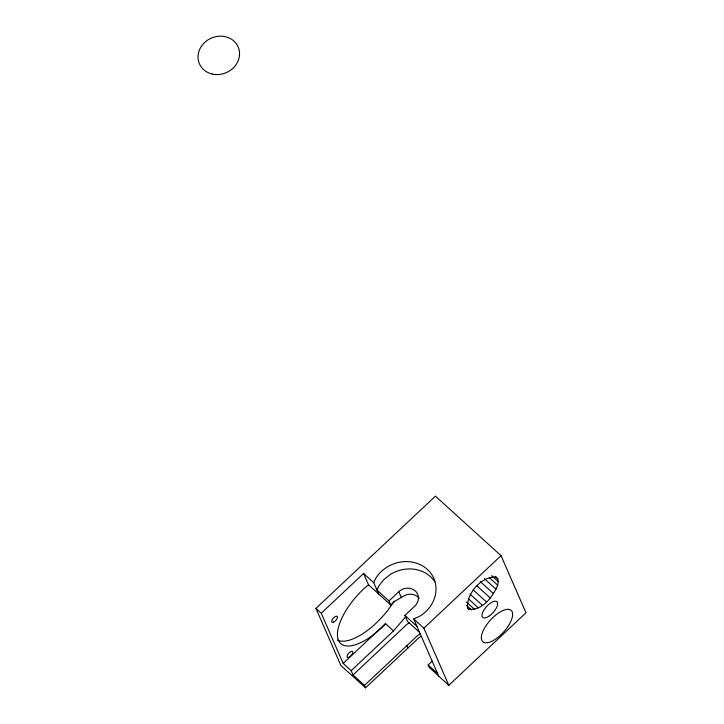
<?xml version="1.0" encoding="UTF-8"?>
<svg xmlns="http://www.w3.org/2000/svg" width="724" height="724" viewBox="0 0 724 724"><rect width="100%" height="100%" fill="white"/><g stroke="black" fill="none" stroke-linecap="round" stroke-linejoin="round"><path stroke-width="1.09" d="M497.678 585.2L498.266 581.653L497.795 578.901L496.284 577.109C481.623 575.951 466.808 593.128 467.451 607.409L468.953 609.201C482.446 610.902 493.035 596.44 497.678 585.2L489.379 577.661M378.706 594.024L373.756 582.702L375.403 578.892A33.005 29.403 -23.6 0 1 426.445 568.593A33.005 29.403 -23.6 0 1 419.839 616.169L413.739 618.993L438.69 676.107L448.808 685.293L525.977 612.785L501.026 555.67L435.423 496.139L315.926 608.404L340.886 665.519L365.548 687.8L417.766 638.821A15.838 14.118 -23.6 0 1 421.078 636.387M405.494 616.984L393.494 630.912L351.167 670.677L353.041 674.967L364.498 685.384L365.548 687.8M393.494 630.912L385.503 623.654L381.258 628.115L372.127 635.744A47.522 20.037 -47.8 0 1 337.646 637.563A47.522 20.037 -47.8 0 1 363.982 588.576L368.516 584.784L363.575 573.462L321.248 613.228L343.176 663.419L351.167 670.677M419.196 598.341A11.883 10.588 -23.6 0 0 403.901 595.906L395.277 601.056L390.679 604.893L388.951 600.938L398.788 591.698A11.883 10.588 -23.6 0 1 415.295 590.92A11.883 10.588 -23.6 0 1 414.743 606.178L404.906 615.418L407.549 621.454L419.594 632.387M343.176 663.419L385.503 623.654M353.041 674.967L404.345 626.767A33.005 29.403 -23.6 0 1 409.259 622.649M448.808 685.293L423.857 628.17L501.026 555.67M364.498 685.384L416.716 636.405A15.838 14.118 -23.6 0 1 420.02 633.971M438.599 675.89L429.196 667.383L428.137 664.967L432.246 661.112M428.137 664.967L437.54 673.474M495.297 576.639L497.795 578.901M491.623 575.625L498.266 581.653M484.437 578.738L496.067 589.282M480.247 581.58L493.533 593.635M476.971 585.897L490.257 597.952M473.17 589.879L486.456 601.943M469.948 594.024L482.401 605.327M468.392 598.848L478.356 607.889M466.301 601.916L474.609 609.445M466.419 605.373L471.396 609.898M467.297 607.689L468.953 609.201M363.575 573.462L373.756 582.702M413.739 618.993L423.857 628.17M388.951 600.938L376.969 590.06L378.616 586.25L383.756 579.643L390.471 574.349A33.005 29.403 -23.6 0 1 434.834 581.725M404.906 615.418L416.952 626.351M368.516 584.784L390.679 604.893M315.926 608.404L321.248 613.228M398.788 591.698L401.232 597.291M406.87 645.654L407.92 648.071M394.137 601.029A47.522 20.037 -47.8 0 1 337.33 640.052M212.738 74.165A21.123 18.824 -23.6 0 0 239.02 49.476A21.123 18.824 -23.6 0 0 204.602 42.508A21.123 18.824 -23.6 0 0 212.738 74.165M491.714 641.319A21.123 8.905 -47.8 0 0 512.402 612.45A21.123 8.905 -47.8 0 0 486.881 624.441A21.123 8.905 -47.8 0 0 491.714 641.319M333.746 622.07A3.964 1.665 -47.8 0 0 337.447 616.64A3.964 1.665 -47.8 0 0 332.578 619.147A3.964 1.665 -47.8 0 0 333.746 622.07M349.149 657.193A3.964 1.665 -47.8 0 0 352.796 651.763A3.964 1.665 -47.8 0 0 347.909 654.342A3.964 1.665 -47.8 0 0 349.149 657.193M488.781 616.314A10.561 4.453 -47.8 0 0 497.035 601.906A10.561 4.453 -47.8 0 0 483.596 610.558A10.561 4.453 -47.8 0 0 488.781 616.314"/></g></svg>
